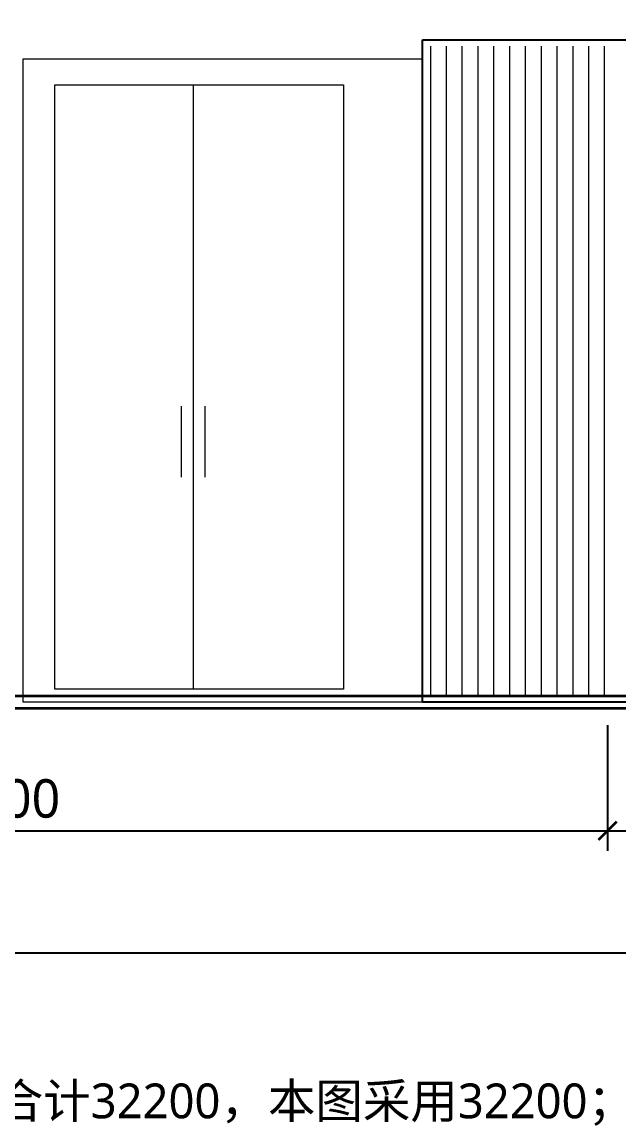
# Model space of a CAD drawing. Header units: millimetres. Extents: x -1800 to 33200, y -8500 to 38400.
# Drawn here: x 3405 to 6662, y 28321 to 34349 of the extents above; entities that cross this region are included whole.
import ezdxf
from ezdxf.enums import TextEntityAlignment as Align

# ---------------------------------------------------------------- set-up
doc = ezdxf.new("R2010")
doc.units = ezdxf.units.MM
for name, color, linetype, lineweight in [('E-DIM', 7, 'Continuous', 13), ('E-DOOR', 3, 'Continuous', 18), ('E-GLASS', 4, 'Continuous', 13), ('E-HATCH', 8, 'Continuous', 9), ('E-NOTES', 1, 'Continuous', 18), ('E-OUTLINE', 7, 'Continuous', 35), ('E-WALL', 7, 'Continuous', 25)]:
    doc.layers.add(name, color=color, linetype=linetype, lineweight=lineweight)
doc.styles.add('CJK', font='NotoSansCJK-Regular.ttc')
doc.styles.add('OpenSansCondensed-Light', font='OpenSansCondensed-Light.ttf')
doc.dimstyles.new('EZDXF', dxfattribs={"dimtxt": 0.25, "dimasz": 0.175, "dimexe": 0.375, "dimexo": 0.125, "dimgap": 0.1, "dimtad": 1, "dimlfac": 100, "dimzin": 12, "dimdsep": 46, "dimtxsty": 'OpenSansCondensed-Light', "dimblk": 'ARCHTICK', "dimcen": 2.5, "dimazin": 3, "dimtfac": 0.5, "dimtmove": 2, "dimatfit": 3})

# ---------------------------------------------------------------- blocks, each defined once
blk = doc.blocks.new('_ARCHTICK')
at = {"color": 0, "linetype": 'BYBLOCK', "const_width": 0.15}
blk.add_lwpolyline([(-0.5, -0.5), (0.5, 0.5)], dxfattribs=at)

msp = doc.modelspace()

# ---------------------------------------------------------------- linework, layer by layer
at = {"layer": 'E-DOOR'}
for p, q in [((4273.2, 32250.6), (4273.2, 31864.3)), ((4402.7, 32250.6), (4402.7, 31864.3))]:
    msp.add_line(p, q, dxfattribs=at)
msp.add_lwpolyline([(3409.9, 34147), (5589.7, 34147), (5589.7, 30635.1), (3409.9, 30635.1)], close=True, dxfattribs=at)
at = {"layer": 'E-GLASS'}
msp.add_line((4337.9, 34006.5), (4337.9, 30705.4), dxfattribs=at)
msp.add_lwpolyline([(3582.6, 34006.5), (5158, 34006.5), (5158, 30705.4), (3582.6, 30705.4)], close=True, dxfattribs=at)
at = {"layer": 'E-HATCH'}
for p, q in [((5632.8, 34217.3), (5632.8, 30670.2)), ((5719.2, 34217.3), (5719.2, 30670.2)), ((5805.5, 34217.3), (5805.5, 30670.2)), ((5891.8, 34217.3), (5891.8, 30670.2)), ((5978.2, 34217.3), (5978.2, 30670.2)), ((6064.5, 34217.3), (6064.5, 30670.2)), ((6150.8, 34217.3), (6150.8, 30670.2)), ((6237.1, 34217.3), (6237.1, 30670.2)), ((6323.5, 34217.3), (6323.5, 30670.2)), ((6409.8, 34217.3), (6409.8, 30670.2)), ((6496.1, 34217.3), (6496.1, 30670.2)), ((6582.4, 34217.3), (6582.4, 30670.2))]:
    msp.add_line(p, q, dxfattribs=at)
at = {"layer": 'E-OUTLINE'}
msp.add_line((0, 30670.2), (32200, 30670.2), dxfattribs=at)
msp.add_lwpolyline([(0, 36500), (32200, 36500), (32200, 30600), (0, 30600)], close=True, dxfattribs=at)
at = {"layer": 'E-WALL'}
msp.add_lwpolyline([(5589.7, 34252.4), (6863, 34252.4), (6863, 30635.1), (5589.7, 30635.1)], close=True, dxfattribs=at)

# ---------------------------------------------------------------- texts
at = {"layer": 'E-NOTES', "style": 'CJK'}
msp.add_text('总长冲突：原图33200 / 分段合计32200，本图采用32200；装饰按图估绘。', height=190, dxfattribs=at).set_placement((0, 28457.7), align=Align.MIDDLE_LEFT)

# ---------------------------------------------------------------- dimensions: what is measured, and where the dimension line sits
at = {"layer": 'E-DIM'}
for base, p1, p2 in [((0, 29932.7), (0, 30600), (6600, 30600)), ((0, 29265.5), (0, 30600), (32200, 30600)), ((6600, 29932.7), (6600, 30600), (13200, 30600))]:
    msp.add_linear_dim(base=base, p1=p1, p2=p2, dimstyle='EZDXF', override={"dimtxt": 210, "dimasz": 100, "dimexe": 110, "dimexo": 90, "dimgap": 70, "dimtad": 1, "dimdec": 0, "dimlfac": 1, "dimtxsty": 'CJK'}, dxfattribs=at).render()

doc.saveas('drawing.dxf')
